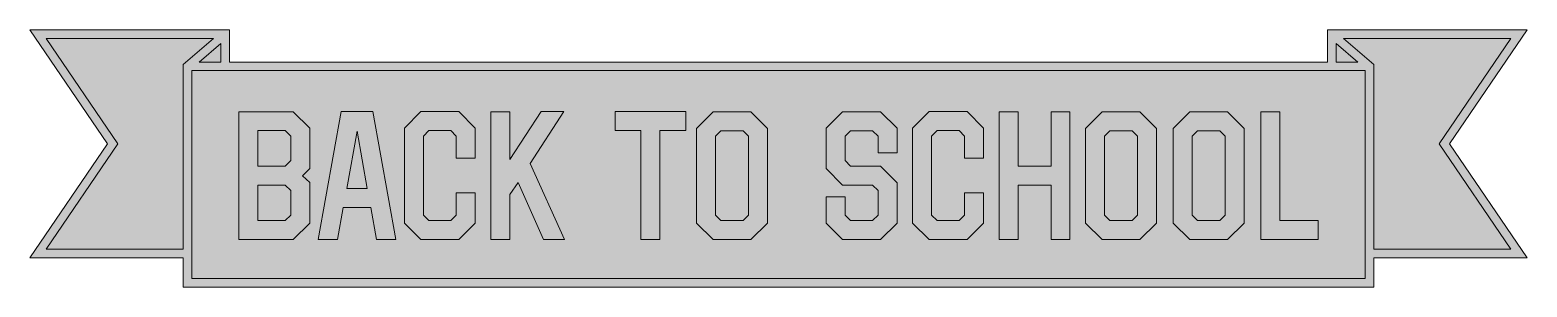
# Model space of a CAD drawing. Header units: inches. Extents: x -0.19 to 4.19, y -2.32 to -1.58.
import ezdxf

# ---------------------------------------------------------------- set-up
doc = ezdxf.new("R2010")
doc.units = ezdxf.units.IN
doc.header["$MEASUREMENT"] = 0
doc.layers.add('Back to school', color=7, linetype='Continuous', lineweight=0)

msp = doc.modelspace()

# ---------------------------------------------------------------- hatches: boundary and pattern name
at = {"layer": 'Back to school', "true_color": 0xf8e0c5, "transparency": 33554687}
h = msp.add_hatch(color=254, dxfattribs=at)
h.dxf.hatch_style = 2
h.paths.add_polyline_path([(4.1857, -1.5755), (3.6034, -1.5755), (3.6034, -1.669), (0.3966, -1.669), (0.3966, -1.5755), (-0.1856, -1.5755), (0.0411, -1.9075), (-0.1856, -2.2394), (0.262, -2.2394), (0.262, -2.3247), (3.738, -2.3247), (3.738, -2.2394), (4.1857, -2.2394), (3.9589, -1.9075)])
at = {"layer": 'Back to school', "true_color": 0x333333, "transparency": 33554687}
h = msp.add_hatch(color=250, dxfattribs=at)
h.dxf.hatch_style = 2
edge = h.paths.add_edge_path()
edge.add_spline(control_points=[(3.5759, -2.1867), (3.5759, -2.1867), (3.4082, -2.1867), (3.4082, -2.1867), (3.4082, -2.1867), (3.4082, -1.8138), (3.4082, -1.8138), (3.4082, -1.8138), (3.4636, -1.8138), (3.4636, -1.8138), (3.4636, -1.8138), (3.4636, -2.1313), (3.4636, -2.1313), (3.4636, -2.1313), (3.5759, -2.1313), (3.5759, -2.1313), (3.5759, -2.1313), (3.5759, -2.1867), (3.5759, -2.1867)], knot_values=[0, 0, 0, 0, 1, 1, 1, 2, 2, 2, 3, 3, 3, 4, 4, 4, 5, 5, 5, 6, 6, 6, 6], degree=3, periodic=0)
edge = h.paths.add_edge_path()
edge.add_spline(control_points=[(3.2077, -1.8849), (3.2077, -1.8849), (3.2233, -1.8692), (3.2233, -1.8692), (3.2233, -1.8692), (3.2883, -1.8692), (3.2883, -1.8692), (3.2883, -1.8692), (3.3039, -1.8849), (3.3039, -1.8849), (3.3039, -1.8849), (3.3039, -2.1156), (3.3039, -2.1156), (3.3039, -2.1156), (3.2883, -2.1313), (3.2883, -2.1313), (3.2883, -2.1313), (3.2233, -2.1313), (3.2233, -2.1313), (3.2233, -2.1313), (3.2077, -2.1156), (3.2077, -2.1156), (3.2077, -2.1156), (3.2077, -1.8849), (3.2077, -1.8849)], knot_values=[0, 0, 0, 0, 1, 1, 1, 2, 2, 2, 3, 3, 3, 4, 4, 4, 5, 5, 5, 6, 6, 6, 7, 7, 7, 8, 8, 8, 8], degree=3, periodic=0)
edge = h.paths.add_edge_path()
edge.add_spline(control_points=[(3.311, -2.1867), (3.311, -2.1867), (3.3593, -2.1383), (3.3593, -2.1383), (3.3593, -2.1383), (3.3593, -1.8622), (3.3593, -1.8622), (3.3593, -1.8622), (3.311, -1.8138), (3.311, -1.8138), (3.311, -1.8138), (3.2006, -1.8138), (3.2006, -1.8138), (3.2006, -1.8138), (3.1523, -1.8622), (3.1523, -1.8622), (3.1523, -1.8622), (3.1523, -2.1383), (3.1523, -2.1383), (3.1523, -2.1383), (3.2006, -2.1867), (3.2006, -2.1867), (3.2006, -2.1867), (3.311, -2.1867), (3.311, -2.1867)], knot_values=[0, 0, 0, 0, 1, 1, 1, 2, 2, 2, 3, 3, 3, 4, 4, 4, 5, 5, 5, 6, 6, 6, 7, 7, 7, 8, 8, 8, 8], degree=3, periodic=0)
edge = h.paths.add_edge_path()
edge.add_spline(control_points=[(2.9518, -1.8849), (2.9518, -1.8849), (2.9674, -1.8692), (2.9674, -1.8692), (2.9674, -1.8692), (3.0324, -1.8692), (3.0324, -1.8692), (3.0324, -1.8692), (3.048, -1.8849), (3.048, -1.8849), (3.048, -1.8849), (3.048, -2.1156), (3.048, -2.1156), (3.048, -2.1156), (3.0324, -2.1313), (3.0324, -2.1313), (3.0324, -2.1313), (2.9674, -2.1313), (2.9674, -2.1313), (2.9674, -2.1313), (2.9518, -2.1156), (2.9518, -2.1156), (2.9518, -2.1156), (2.9518, -1.8849), (2.9518, -1.8849)], knot_values=[0, 0, 0, 0, 1, 1, 1, 2, 2, 2, 3, 3, 3, 4, 4, 4, 5, 5, 5, 6, 6, 6, 7, 7, 7, 8, 8, 8, 8], degree=3, periodic=0)
edge = h.paths.add_edge_path()
edge.add_spline(control_points=[(3.0551, -2.1867), (3.0551, -2.1867), (3.1034, -2.1383), (3.1034, -2.1383), (3.1034, -2.1383), (3.1034, -1.8622), (3.1034, -1.8622), (3.1034, -1.8622), (3.0551, -1.8138), (3.0551, -1.8138), (3.0551, -1.8138), (2.9447, -1.8138), (2.9447, -1.8138), (2.9447, -1.8138), (2.8964, -1.8622), (2.8964, -1.8622), (2.8964, -1.8622), (2.8964, -2.1383), (2.8964, -2.1383), (2.8964, -2.1383), (2.9447, -2.1867), (2.9447, -2.1867), (2.9447, -2.1867), (3.0551, -2.1867), (3.0551, -2.1867)], knot_values=[0, 0, 0, 0, 1, 1, 1, 2, 2, 2, 3, 3, 3, 4, 4, 4, 5, 5, 5, 6, 6, 6, 7, 7, 7, 8, 8, 8, 8], degree=3, periodic=0)
edge = h.paths.add_edge_path()
edge.add_spline(control_points=[(2.6994, -2.1867), (2.6994, -2.1867), (2.644, -2.1867), (2.644, -2.1867), (2.644, -2.1867), (2.644, -1.8138), (2.644, -1.8138), (2.644, -1.8138), (2.6994, -1.8138), (2.6994, -1.8138), (2.6994, -1.8138), (2.6994, -1.9725), (2.6994, -1.9725), (2.6994, -1.9725), (2.7957, -1.9725), (2.7957, -1.9725), (2.7957, -1.9725), (2.7957, -1.8138), (2.7957, -1.8138), (2.7957, -1.8138), (2.8511, -1.8138), (2.8511, -1.8138), (2.8511, -1.8138), (2.8511, -2.1867), (2.8511, -2.1867), (2.8511, -2.1867), (2.7957, -2.1867), (2.7957, -2.1867), (2.7957, -2.1867), (2.7957, -2.028), (2.7957, -2.028), (2.7957, -2.028), (2.6994, -2.028), (2.6994, -2.028), (2.6994, -2.028), (2.6994, -2.1867), (2.6994, -2.1867)], knot_values=[0, 0, 0, 0, 1, 1, 1, 2, 2, 2, 3, 3, 3, 4, 4, 4, 5, 5, 5, 6, 6, 6, 7, 7, 7, 8, 8, 8, 9, 9, 9, 10, 10, 10, 11, 11, 11, 12, 12, 12, 12], degree=3, periodic=0)
edge = h.paths.add_edge_path()
edge.add_spline(control_points=[(2.44, -2.1867), (2.44, -2.1867), (2.3916, -2.1383), (2.3916, -2.1383), (2.3916, -2.1383), (2.3916, -1.8617), (2.3916, -1.8617), (2.3916, -1.8617), (2.44, -1.8133), (2.44, -1.8133), (2.44, -1.8133), (2.5509, -1.8133), (2.5509, -1.8133), (2.5509, -1.8133), (2.5987, -1.8617), (2.5987, -1.8617), (2.5987, -1.8617), (2.5987, -1.9494), (2.5987, -1.9494), (2.5987, -1.9494), (2.5433, -1.9494), (2.5433, -1.9494), (2.5433, -1.9494), (2.5433, -1.8849), (2.5433, -1.8849), (2.5433, -1.8849), (2.5277, -1.8687), (2.5277, -1.8687), (2.5277, -1.8687), (2.4632, -1.8687), (2.4632, -1.8687), (2.4632, -1.8687), (2.4471, -1.8849), (2.4471, -1.8849), (2.4471, -1.8849), (2.4471, -2.1151), (2.4471, -2.1151), (2.4471, -2.1151), (2.4632, -2.1313), (2.4632, -2.1313), (2.4632, -2.1313), (2.5277, -2.1313), (2.5277, -2.1313), (2.5277, -2.1313), (2.5433, -2.1151), (2.5433, -2.1151), (2.5433, -2.1151), (2.5433, -2.0506), (2.5433, -2.0506), (2.5433, -2.0506), (2.5987, -2.0506), (2.5987, -2.0506), (2.5987, -2.0506), (2.5987, -2.1383), (2.5987, -2.1383), (2.5987, -2.1383), (2.5509, -2.1867), (2.5509, -2.1867), (2.5509, -2.1867), (2.44, -2.1867), (2.44, -2.1867)], knot_values=[0, 0, 0, 0, 1, 1, 1, 2, 2, 2, 3, 3, 3, 4, 4, 4, 5, 5, 5, 6, 6, 6, 7, 7, 7, 8, 8, 8, 9, 9, 9, 10, 10, 10, 11, 11, 11, 12, 12, 12, 13, 13, 13, 14, 14, 14, 15, 15, 15, 16, 16, 16, 17, 17, 17, 18, 18, 18, 19, 19, 19, 20, 20, 20, 20], degree=3, periodic=0)
edge = h.paths.add_edge_path()
edge.add_spline(control_points=[(2.1871, -2.1867), (2.1871, -2.1867), (2.1388, -2.1383), (2.1388, -2.1383), (2.1388, -2.1383), (2.1388, -2.0617), (2.1388, -2.0617), (2.1388, -2.0617), (2.1942, -2.0617), (2.1942, -2.0617), (2.1942, -2.0617), (2.1942, -2.1156), (2.1942, -2.1156), (2.1942, -2.1156), (2.2103, -2.1313), (2.2103, -2.1313), (2.2103, -2.1313), (2.2748, -2.1313), (2.2748, -2.1313), (2.2748, -2.1313), (2.2909, -2.1156), (2.2909, -2.1156), (2.2909, -2.1156), (2.2909, -2.0436), (2.2909, -2.0436), (2.2909, -2.0436), (2.2748, -2.028), (2.2748, -2.028), (2.2748, -2.028), (2.1871, -2.028), (2.1871, -2.028), (2.1871, -2.028), (2.1388, -1.9796), (2.1388, -1.9796), (2.1388, -1.9796), (2.1388, -1.8617), (2.1388, -1.8617), (2.1388, -1.8617), (2.1871, -1.8138), (2.1871, -1.8138), (2.1871, -1.8138), (2.298, -1.8138), (2.298, -1.8138), (2.298, -1.8138), (2.3463, -1.8617), (2.3463, -1.8617), (2.3463, -1.8617), (2.3463, -1.9337), (2.3463, -1.9337), (2.3463, -1.9337), (2.2909, -1.9337), (2.2909, -1.9337), (2.2909, -1.9337), (2.2909, -1.8849), (2.2909, -1.8849), (2.2909, -1.8849), (2.2748, -1.8692), (2.2748, -1.8692), (2.2748, -1.8692), (2.2103, -1.8692), (2.2103, -1.8692), (2.2103, -1.8692), (2.1942, -1.8849), (2.1942, -1.8849), (2.1942, -1.8849), (2.1942, -1.9564), (2.1942, -1.9564), (2.1942, -1.9564), (2.2103, -1.9725), (2.2103, -1.9725), (2.2103, -1.9725), (2.298, -1.9725), (2.298, -1.9725), (2.298, -1.9725), (2.3463, -2.0209), (2.3463, -2.0209), (2.3463, -2.0209), (2.3463, -2.1383), (2.3463, -2.1383), (2.3463, -2.1383), (2.298, -2.1867), (2.298, -2.1867), (2.298, -2.1867), (2.1871, -2.1867), (2.1871, -2.1867)], knot_values=[0, 0, 0, 0, 1, 1, 1, 2, 2, 2, 3, 3, 3, 4, 4, 4, 5, 5, 5, 6, 6, 6, 7, 7, 7, 8, 8, 8, 9, 9, 9, 10, 10, 10, 11, 11, 11, 12, 12, 12, 13, 13, 13, 14, 14, 14, 15, 15, 15, 16, 16, 16, 17, 17, 17, 18, 18, 18, 19, 19, 19, 20, 20, 20, 21, 21, 21, 22, 22, 22, 23, 23, 23, 24, 24, 24, 25, 25, 25, 26, 26, 26, 27, 27, 27, 28, 28, 28, 28], degree=3, periodic=0)
edge = h.paths.add_edge_path()
edge.add_spline(control_points=[(1.8164, -1.8849), (1.8164, -1.8849), (1.832, -1.8692), (1.832, -1.8692), (1.832, -1.8692), (1.897, -1.8692), (1.897, -1.8692), (1.897, -1.8692), (1.9126, -1.8849), (1.9126, -1.8849), (1.9126, -1.8849), (1.9126, -2.1156), (1.9126, -2.1156), (1.9126, -2.1156), (1.897, -2.1313), (1.897, -2.1313), (1.897, -2.1313), (1.832, -2.1313), (1.832, -2.1313), (1.832, -2.1313), (1.8164, -2.1156), (1.8164, -2.1156), (1.8164, -2.1156), (1.8164, -1.8849), (1.8164, -1.8849)], knot_values=[0, 0, 0, 0, 1, 1, 1, 2, 2, 2, 3, 3, 3, 4, 4, 4, 5, 5, 5, 6, 6, 6, 7, 7, 7, 8, 8, 8, 8], degree=3, periodic=0)
edge = h.paths.add_edge_path()
edge.add_spline(control_points=[(1.9197, -2.1867), (1.9197, -2.1867), (1.9681, -2.1383), (1.9681, -2.1383), (1.9681, -2.1383), (1.9681, -1.8622), (1.9681, -1.8622), (1.9681, -1.8622), (1.9197, -1.8138), (1.9197, -1.8138), (1.9197, -1.8138), (1.8094, -1.8138), (1.8094, -1.8138), (1.8094, -1.8138), (1.761, -1.8622), (1.761, -1.8622), (1.761, -1.8622), (1.761, -2.1383), (1.761, -2.1383), (1.761, -2.1383), (1.8094, -2.1867), (1.8094, -2.1867), (1.8094, -2.1867), (1.9197, -2.1867), (1.9197, -2.1867)], knot_values=[0, 0, 0, 0, 1, 1, 1, 2, 2, 2, 3, 3, 3, 4, 4, 4, 5, 5, 5, 6, 6, 6, 7, 7, 7, 8, 8, 8, 8], degree=3, periodic=0)
edge = h.paths.add_edge_path()
edge.add_spline(control_points=[(1.5983, -1.8687), (1.5983, -1.8687), (1.5227, -1.8687), (1.5227, -1.8687), (1.5227, -1.8687), (1.5227, -1.8133), (1.5227, -1.8133), (1.5227, -1.8133), (1.7298, -1.8133), (1.7298, -1.8133), (1.7298, -1.8133), (1.7298, -1.8687), (1.7298, -1.8687), (1.7298, -1.8687), (1.6537, -1.8687), (1.6537, -1.8687), (1.6537, -1.8687), (1.6537, -2.1867), (1.6537, -2.1867), (1.6537, -2.1867), (1.5983, -2.1867), (1.5983, -2.1867), (1.5983, -2.1867), (1.5983, -1.8687), (1.5983, -1.8687)], knot_values=[0, 0, 0, 0, 1, 1, 1, 2, 2, 2, 3, 3, 3, 4, 4, 4, 5, 5, 5, 6, 6, 6, 7, 7, 7, 8, 8, 8, 8], degree=3, periodic=0)
edge = h.paths.add_edge_path()
edge.add_spline(control_points=[(1.216, -2.1867), (1.216, -2.1867), (1.1605, -2.1867), (1.1605, -2.1867), (1.1605, -2.1867), (1.1605, -1.8138), (1.1605, -1.8138), (1.1605, -1.8138), (1.216, -1.8138), (1.216, -1.8138), (1.216, -1.8138), (1.216, -1.9529), (1.216, -1.9529), (1.216, -1.9529), (1.3071, -1.8133), (1.3071, -1.8133), (1.3071, -1.8133), (1.3731, -1.8133), (1.3731, -1.8133), (1.3731, -1.8133), (1.2749, -1.9645), (1.2749, -1.9645), (1.2749, -1.9645), (1.3747, -2.1867), (1.3747, -2.1867), (1.3747, -2.1867), (1.3142, -2.1867), (1.3142, -2.1867), (1.3142, -2.1867), (1.2396, -2.0199), (1.2396, -2.0199), (1.2396, -2.0199), (1.216, -2.0552), (1.216, -2.0552), (1.216, -2.0552), (1.216, -2.1867), (1.216, -2.1867)], knot_values=[0, 0, 0, 0, 1, 1, 1, 2, 2, 2, 3, 3, 3, 4, 4, 4, 5, 5, 5, 6, 6, 6, 7, 7, 7, 8, 8, 8, 9, 9, 9, 10, 10, 10, 11, 11, 11, 12, 12, 12, 12], degree=3, periodic=0)
edge = h.paths.add_edge_path()
edge.add_spline(control_points=[(0.956, -2.1867), (0.956, -2.1867), (0.9077, -2.1383), (0.9077, -2.1383), (0.9077, -2.1383), (0.9077, -1.8617), (0.9077, -1.8617), (0.9077, -1.8617), (0.956, -1.8133), (0.956, -1.8133), (0.956, -1.8133), (1.0669, -1.8133), (1.0669, -1.8133), (1.0669, -1.8133), (1.1147, -1.8617), (1.1147, -1.8617), (1.1147, -1.8617), (1.1147, -1.9494), (1.1147, -1.9494), (1.1147, -1.9494), (1.0593, -1.9494), (1.0593, -1.9494), (1.0593, -1.9494), (1.0593, -1.8849), (1.0593, -1.8849), (1.0593, -1.8849), (1.0437, -1.8687), (1.0437, -1.8687), (1.0437, -1.8687), (0.9792, -1.8687), (0.9792, -1.8687), (0.9792, -1.8687), (0.9631, -1.8849), (0.9631, -1.8849), (0.9631, -1.8849), (0.9631, -2.1151), (0.9631, -2.1151), (0.9631, -2.1151), (0.9792, -2.1313), (0.9792, -2.1313), (0.9792, -2.1313), (1.0437, -2.1313), (1.0437, -2.1313), (1.0437, -2.1313), (1.0593, -2.1151), (1.0593, -2.1151), (1.0593, -2.1151), (1.0593, -2.0506), (1.0593, -2.0506), (1.0593, -2.0506), (1.1147, -2.0506), (1.1147, -2.0506), (1.1147, -2.0506), (1.1147, -2.1383), (1.1147, -2.1383), (1.1147, -2.1383), (1.0669, -2.1867), (1.0669, -2.1867), (1.0669, -2.1867), (0.956, -2.1867), (0.956, -2.1867)], knot_values=[0, 0, 0, 0, 1, 1, 1, 2, 2, 2, 3, 3, 3, 4, 4, 4, 5, 5, 5, 6, 6, 6, 7, 7, 7, 8, 8, 8, 9, 9, 9, 10, 10, 10, 11, 11, 11, 12, 12, 12, 13, 13, 13, 14, 14, 14, 15, 15, 15, 16, 16, 16, 17, 17, 17, 18, 18, 18, 19, 19, 19, 20, 20, 20, 20], degree=3, periodic=0)
edge = h.paths.add_edge_path()
edge.add_spline(control_points=[(0.7697, -1.8708), (0.7697, -1.8708), (0.7994, -2.0375), (0.7994, -2.0375), (0.7994, -2.0375), (0.7394, -2.0375), (0.7394, -2.0375), (0.7394, -2.0375), (0.7697, -1.8708), (0.7697, -1.8708)], knot_values=[0, 0, 0, 0, 1, 1, 1, 2, 2, 2, 3, 3, 3, 3], degree=3, periodic=0)
edge = h.paths.add_edge_path()
edge.add_spline(control_points=[(0.7293, -2.0929), (0.7293, -2.0929), (0.8095, -2.0929), (0.8095, -2.0929), (0.8095, -2.0929), (0.8261, -2.1867), (0.8261, -2.1867), (0.8261, -2.1867), (0.8825, -2.1867), (0.8825, -2.1867), (0.8825, -2.1867), (0.816, -1.8133), (0.816, -1.8133), (0.816, -1.8133), (0.7233, -1.8133), (0.7233, -1.8133), (0.7233, -1.8133), (0.6563, -2.1867), (0.6563, -2.1867), (0.6563, -2.1867), (0.7127, -2.1867), (0.7127, -2.1867), (0.7127, -2.1867), (0.7293, -2.0929), (0.7293, -2.0929)], knot_values=[0, 0, 0, 0, 1, 1, 1, 2, 2, 2, 3, 3, 3, 4, 4, 4, 5, 5, 5, 6, 6, 6, 7, 7, 7, 8, 8, 8, 8], degree=3, periodic=0)
edge = h.paths.add_edge_path()
edge.add_spline(control_points=[(0.5757, -1.9564), (0.5757, -1.9564), (0.5596, -1.9725), (0.5596, -1.9725), (0.5596, -1.9725), (0.4795, -1.9725), (0.4795, -1.9725), (0.4795, -1.9725), (0.4795, -1.8687), (0.4795, -1.8687), (0.4795, -1.8687), (0.5596, -1.8687), (0.5596, -1.8687), (0.5596, -1.8687), (0.5757, -1.8849), (0.5757, -1.8849), (0.5757, -1.8849), (0.5757, -1.9564), (0.5757, -1.9564)], knot_values=[0, 0, 0, 0, 1, 1, 1, 2, 2, 2, 3, 3, 3, 4, 4, 4, 5, 5, 5, 6, 6, 6, 6], degree=3, periodic=0)
edge = h.paths.add_edge_path()
edge.add_spline(control_points=[(0.5757, -2.1151), (0.5757, -2.1151), (0.5596, -2.1313), (0.5596, -2.1313), (0.5596, -2.1313), (0.4795, -2.1313), (0.4795, -2.1313), (0.4795, -2.1313), (0.4795, -2.028), (0.4795, -2.028), (0.4795, -2.028), (0.5596, -2.028), (0.5596, -2.028), (0.5596, -2.028), (0.5757, -2.0436), (0.5757, -2.0436), (0.5757, -2.0436), (0.5757, -2.1151), (0.5757, -2.1151)], knot_values=[0, 0, 0, 0, 1, 1, 1, 2, 2, 2, 3, 3, 3, 4, 4, 4, 5, 5, 5, 6, 6, 6, 6], degree=3, periodic=0)
edge = h.paths.add_edge_path()
edge.add_spline(control_points=[(0.6311, -2.1383), (0.6311, -2.1383), (0.6311, -2.0204), (0.6311, -2.0204), (0.6311, -2.0204), (0.6105, -2.0003), (0.6105, -2.0003), (0.6105, -2.0003), (0.6311, -1.9796), (0.6311, -1.9796), (0.6311, -1.9796), (0.6311, -1.8617), (0.6311, -1.8617), (0.6311, -1.8617), (0.5828, -1.8136), (0.5828, -1.8136), (0.5828, -1.8136), (0.4241, -1.8136), (0.4241, -1.8136), (0.4241, -1.8136), (0.4241, -2.1867), (0.4241, -2.1867), (0.4241, -2.1867), (0.5828, -2.1867), (0.5828, -2.1867), (0.5828, -2.1867), (0.6311, -2.1383), (0.6311, -2.1383)], knot_values=[0, 0, 0, 0, 1, 1, 1, 2, 2, 2, 3, 3, 3, 4, 4, 4, 5, 5, 5, 6, 6, 6, 7, 7, 7, 8, 8, 8, 9, 9, 9, 9], degree=3, periodic=0)
edge = h.paths.add_edge_path()
edge.add_spline(control_points=[(4.1383, -2.2144), (4.1383, -2.2144), (3.738, -2.2144), (3.738, -2.2144), (3.738, -2.2144), (3.738, -1.6757), (3.738, -1.6757), (3.738, -1.6757), (3.6498, -1.6005), (3.6498, -1.6005), (3.6498, -1.6005), (4.1383, -1.6005), (4.1383, -1.6005), (4.1383, -1.6005), (3.9286, -1.9075), (3.9286, -1.9075), (3.9286, -1.9075), (4.1383, -2.2144), (4.1383, -2.2144)], knot_values=[0, 0, 0, 0, 1, 1, 1, 2, 2, 2, 3, 3, 3, 4, 4, 4, 5, 5, 5, 6, 6, 6, 6], degree=3, periodic=0)
edge = h.paths.add_edge_path()
edge.add_spline(control_points=[(3.713, -2.2997), (3.713, -2.2997), (0.287, -2.2997), (0.287, -2.2997), (0.287, -2.2997), (0.287, -1.694), (0.287, -1.694), (0.287, -1.694), (3.713, -1.694), (3.713, -1.694), (3.713, -1.694), (3.713, -2.2997), (3.713, -2.2997)], knot_values=[0, 0, 0, 0, 1, 1, 1, 2, 2, 2, 3, 3, 3, 4, 4, 4, 4], degree=3, periodic=0)
edge = h.paths.add_edge_path()
edge.add_spline(control_points=[(0.3716, -1.6151), (0.3716, -1.6151), (0.3716, -1.669), (0.3716, -1.669), (0.3716, -1.669), (0.3084, -1.669), (0.3084, -1.669), (0.3084, -1.669), (0.3716, -1.6151), (0.3716, -1.6151)], knot_values=[0, 0, 0, 0, 1, 1, 1, 2, 2, 2, 3, 3, 3, 3], degree=3, periodic=0)
edge = h.paths.add_edge_path()
edge.add_spline(control_points=[(0.262, -2.2144), (0.262, -2.2144), (-0.1383, -2.2144), (-0.1383, -2.2144), (-0.1383, -2.2144), (0.0714, -1.9075), (0.0714, -1.9075), (0.0714, -1.9075), (-0.1383, -1.6005), (-0.1383, -1.6005), (-0.1383, -1.6005), (0.3502, -1.6005), (0.3502, -1.6005), (0.3502, -1.6005), (0.262, -1.6757), (0.262, -1.6757), (0.262, -1.6757), (0.262, -2.2144), (0.262, -2.2144)], knot_values=[0, 0, 0, 0, 1, 1, 1, 2, 2, 2, 3, 3, 3, 4, 4, 4, 5, 5, 5, 6, 6, 6, 6], degree=3, periodic=0)
edge = h.paths.add_edge_path()
edge.add_spline(control_points=[(3.6284, -1.6151), (3.6284, -1.6151), (3.6916, -1.669), (3.6916, -1.669), (3.6916, -1.669), (3.6284, -1.669), (3.6284, -1.669), (3.6284, -1.669), (3.6284, -1.6151), (3.6284, -1.6151)], knot_values=[0, 0, 0, 0, 1, 1, 1, 2, 2, 2, 3, 3, 3, 3], degree=3, periodic=0)
edge = h.paths.add_edge_path()
edge.add_spline(control_points=[(4.1857, -1.5755), (4.1857, -1.5755), (3.6034, -1.5755), (3.6034, -1.5755), (3.6034, -1.5755), (3.6034, -1.669), (3.6034, -1.669), (3.6034, -1.669), (0.3966, -1.669), (0.3966, -1.669), (0.3966, -1.669), (0.3966, -1.5755), (0.3966, -1.5755), (0.3966, -1.5755), (-0.1856, -1.5755), (-0.1856, -1.5755), (-0.1856, -1.5755), (0.0411, -1.9075), (0.0411, -1.9075), (0.0411, -1.9075), (-0.1856, -2.2394), (-0.1856, -2.2394), (-0.1856, -2.2394), (0.262, -2.2394), (0.262, -2.2394), (0.262, -2.2394), (0.262, -2.3247), (0.262, -2.3247), (0.262, -2.3247), (3.738, -2.3247), (3.738, -2.3247), (3.738, -2.3247), (3.738, -2.2394), (3.738, -2.2394), (3.738, -2.2394), (4.1857, -2.2394), (4.1857, -2.2394), (4.1857, -2.2394), (3.9589, -1.9075), (3.9589, -1.9075), (3.9589, -1.9075), (4.1857, -1.5755), (4.1857, -1.5755)], knot_values=[0, 0, 0, 0, 1, 1, 1, 2, 2, 2, 3, 3, 3, 4, 4, 4, 5, 5, 5, 6, 6, 6, 7, 7, 7, 8, 8, 8, 9, 9, 9, 10, 10, 10, 11, 11, 11, 12, 12, 12, 13, 13, 13, 14, 14, 14, 14], degree=3, periodic=0)

# ---------------------------------------------------------------- linework, layer by layer
at = {"layer": 'Back to school'}
msp.add_lwpolyline([(4.1857, -1.5755), (3.6034, -1.5755), (3.6034, -1.669), (0.3966, -1.669), (0.3966, -1.5755), (-0.1856, -1.5755), (0.0411, -1.9075), (-0.1856, -2.2394), (0.262, -2.2394), (0.262, -2.3247), (3.738, -2.3247), (3.738, -2.2394), (4.1857, -2.2394), (3.9589, -1.9075)], close=True, dxfattribs=at)
for points, knots in [([(4.1857, -1.5755), (4.1857, -1.5755), (3.6034, -1.5755), (3.6034, -1.5755), (3.6034, -1.5755), (3.6034, -1.669), (3.6034, -1.669), (3.6034, -1.669), (0.3966, -1.669), (0.3966, -1.669), (0.3966, -1.669), (0.3966, -1.5755), (0.3966, -1.5755), (0.3966, -1.5755), (-0.1856, -1.5755), (-0.1856, -1.5755), (-0.1856, -1.5755), (0.0411, -1.9075), (0.0411, -1.9075), (0.0411, -1.9075), (-0.1856, -2.2394), (-0.1856, -2.2394), (-0.1856, -2.2394), (0.262, -2.2394), (0.262, -2.2394), (0.262, -2.2394), (0.262, -2.3247), (0.262, -2.3247), (0.262, -2.3247), (3.738, -2.3247), (3.738, -2.3247), (3.738, -2.3247), (3.738, -2.2394), (3.738, -2.2394), (3.738, -2.2394), (4.1857, -2.2394), (4.1857, -2.2394), (4.1857, -2.2394), (3.9589, -1.9075), (3.9589, -1.9075), (3.9589, -1.9075), (4.1857, -1.5755), (4.1857, -1.5755)], [0, 0, 0, 0, 1, 1, 1, 2, 2, 2, 3, 3, 3, 4, 4, 4, 5, 5, 5, 6, 6, 6, 7, 7, 7, 8, 8, 8, 9, 9, 9, 10, 10, 10, 11, 11, 11, 12, 12, 12, 13, 13, 13, 14, 14, 14, 14]), ([(0.262, -2.2144), (0.262, -2.2144), (-0.1383, -2.2144), (-0.1383, -2.2144), (-0.1383, -2.2144), (0.0714, -1.9075), (0.0714, -1.9075), (0.0714, -1.9075), (-0.1383, -1.6005), (-0.1383, -1.6005), (-0.1383, -1.6005), (0.3502, -1.6005), (0.3502, -1.6005), (0.3502, -1.6005), (0.262, -1.6757), (0.262, -1.6757), (0.262, -1.6757), (0.262, -2.2144), (0.262, -2.2144)], [0, 0, 0, 0, 1, 1, 1, 2, 2, 2, 3, 3, 3, 4, 4, 4, 5, 5, 5, 6, 6, 6, 6]), ([(0.3716, -1.6151), (0.3716, -1.6151), (0.3716, -1.669), (0.3716, -1.669), (0.3716, -1.669), (0.3084, -1.669), (0.3084, -1.669), (0.3084, -1.669), (0.3716, -1.6151), (0.3716, -1.6151)], [0, 0, 0, 0, 1, 1, 1, 2, 2, 2, 3, 3, 3, 3]), ([(3.6284, -1.6151), (3.6284, -1.6151), (3.6916, -1.669), (3.6916, -1.669), (3.6916, -1.669), (3.6284, -1.669), (3.6284, -1.669), (3.6284, -1.669), (3.6284, -1.6151), (3.6284, -1.6151)], [0, 0, 0, 0, 1, 1, 1, 2, 2, 2, 3, 3, 3, 3]), ([(4.1383, -2.2144), (4.1383, -2.2144), (3.738, -2.2144), (3.738, -2.2144), (3.738, -2.2144), (3.738, -1.6757), (3.738, -1.6757), (3.738, -1.6757), (3.6498, -1.6005), (3.6498, -1.6005), (3.6498, -1.6005), (4.1383, -1.6005), (4.1383, -1.6005), (4.1383, -1.6005), (3.9286, -1.9075), (3.9286, -1.9075), (3.9286, -1.9075), (4.1383, -2.2144), (4.1383, -2.2144)], [0, 0, 0, 0, 1, 1, 1, 2, 2, 2, 3, 3, 3, 4, 4, 4, 5, 5, 5, 6, 6, 6, 6]), ([(3.713, -2.2997), (3.713, -2.2997), (0.287, -2.2997), (0.287, -2.2997), (0.287, -2.2997), (0.287, -1.694), (0.287, -1.694), (0.287, -1.694), (3.713, -1.694), (3.713, -1.694), (3.713, -1.694), (3.713, -2.2997), (3.713, -2.2997)], [0, 0, 0, 0, 1, 1, 1, 2, 2, 2, 3, 3, 3, 4, 4, 4, 4]), ([(0.6311, -2.1383), (0.6311, -2.1383), (0.6311, -2.0204), (0.6311, -2.0204), (0.6311, -2.0204), (0.6105, -2.0003), (0.6105, -2.0003), (0.6105, -2.0003), (0.6311, -1.9796), (0.6311, -1.9796), (0.6311, -1.9796), (0.6311, -1.8617), (0.6311, -1.8617), (0.6311, -1.8617), (0.5828, -1.8136), (0.5828, -1.8136), (0.5828, -1.8136), (0.4241, -1.8136), (0.4241, -1.8136), (0.4241, -1.8136), (0.4241, -2.1867), (0.4241, -2.1867), (0.4241, -2.1867), (0.5828, -2.1867), (0.5828, -2.1867), (0.5828, -2.1867), (0.6311, -2.1383), (0.6311, -2.1383)], [0, 0, 0, 0, 1, 1, 1, 2, 2, 2, 3, 3, 3, 4, 4, 4, 5, 5, 5, 6, 6, 6, 7, 7, 7, 8, 8, 8, 9, 9, 9, 9]), ([(0.7293, -2.0929), (0.7293, -2.0929), (0.8095, -2.0929), (0.8095, -2.0929), (0.8095, -2.0929), (0.8261, -2.1867), (0.8261, -2.1867), (0.8261, -2.1867), (0.8825, -2.1867), (0.8825, -2.1867), (0.8825, -2.1867), (0.816, -1.8133), (0.816, -1.8133), (0.816, -1.8133), (0.7233, -1.8133), (0.7233, -1.8133), (0.7233, -1.8133), (0.6563, -2.1867), (0.6563, -2.1867), (0.6563, -2.1867), (0.7127, -2.1867), (0.7127, -2.1867), (0.7127, -2.1867), (0.7293, -2.0929), (0.7293, -2.0929)], [0, 0, 0, 0, 1, 1, 1, 2, 2, 2, 3, 3, 3, 4, 4, 4, 5, 5, 5, 6, 6, 6, 7, 7, 7, 8, 8, 8, 8]), ([(0.956, -2.1867), (0.956, -2.1867), (0.9077, -2.1383), (0.9077, -2.1383), (0.9077, -2.1383), (0.9077, -1.8617), (0.9077, -1.8617), (0.9077, -1.8617), (0.956, -1.8133), (0.956, -1.8133), (0.956, -1.8133), (1.0669, -1.8133), (1.0669, -1.8133), (1.0669, -1.8133), (1.1147, -1.8617), (1.1147, -1.8617), (1.1147, -1.8617), (1.1147, -1.9494), (1.1147, -1.9494), (1.1147, -1.9494), (1.0593, -1.9494), (1.0593, -1.9494), (1.0593, -1.9494), (1.0593, -1.8849), (1.0593, -1.8849), (1.0593, -1.8849), (1.0437, -1.8687), (1.0437, -1.8687), (1.0437, -1.8687), (0.9792, -1.8687), (0.9792, -1.8687), (0.9792, -1.8687), (0.9631, -1.8849), (0.9631, -1.8849), (0.9631, -1.8849), (0.9631, -2.1151), (0.9631, -2.1151), (0.9631, -2.1151), (0.9792, -2.1313), (0.9792, -2.1313), (0.9792, -2.1313), (1.0437, -2.1313), (1.0437, -2.1313), (1.0437, -2.1313), (1.0593, -2.1151), (1.0593, -2.1151), (1.0593, -2.1151), (1.0593, -2.0506), (1.0593, -2.0506), (1.0593, -2.0506), (1.1147, -2.0506), (1.1147, -2.0506), (1.1147, -2.0506), (1.1147, -2.1383), (1.1147, -2.1383), (1.1147, -2.1383), (1.0669, -2.1867), (1.0669, -2.1867), (1.0669, -2.1867), (0.956, -2.1867), (0.956, -2.1867)], [0, 0, 0, 0, 1, 1, 1, 2, 2, 2, 3, 3, 3, 4, 4, 4, 5, 5, 5, 6, 6, 6, 7, 7, 7, 8, 8, 8, 9, 9, 9, 10, 10, 10, 11, 11, 11, 12, 12, 12, 13, 13, 13, 14, 14, 14, 15, 15, 15, 16, 16, 16, 17, 17, 17, 18, 18, 18, 19, 19, 19, 20, 20, 20, 20]), ([(1.216, -2.1867), (1.216, -2.1867), (1.1605, -2.1867), (1.1605, -2.1867), (1.1605, -2.1867), (1.1605, -1.8138), (1.1605, -1.8138), (1.1605, -1.8138), (1.216, -1.8138), (1.216, -1.8138), (1.216, -1.8138), (1.216, -1.9529), (1.216, -1.9529), (1.216, -1.9529), (1.3071, -1.8133), (1.3071, -1.8133), (1.3071, -1.8133), (1.3731, -1.8133), (1.3731, -1.8133), (1.3731, -1.8133), (1.2749, -1.9645), (1.2749, -1.9645), (1.2749, -1.9645), (1.3747, -2.1867), (1.3747, -2.1867), (1.3747, -2.1867), (1.3142, -2.1867), (1.3142, -2.1867), (1.3142, -2.1867), (1.2396, -2.0199), (1.2396, -2.0199), (1.2396, -2.0199), (1.216, -2.0552), (1.216, -2.0552), (1.216, -2.0552), (1.216, -2.1867), (1.216, -2.1867)], [0, 0, 0, 0, 1, 1, 1, 2, 2, 2, 3, 3, 3, 4, 4, 4, 5, 5, 5, 6, 6, 6, 7, 7, 7, 8, 8, 8, 9, 9, 9, 10, 10, 10, 11, 11, 11, 12, 12, 12, 12]), ([(1.5983, -1.8687), (1.5983, -1.8687), (1.5227, -1.8687), (1.5227, -1.8687), (1.5227, -1.8687), (1.5227, -1.8133), (1.5227, -1.8133), (1.5227, -1.8133), (1.7298, -1.8133), (1.7298, -1.8133), (1.7298, -1.8133), (1.7298, -1.8687), (1.7298, -1.8687), (1.7298, -1.8687), (1.6537, -1.8687), (1.6537, -1.8687), (1.6537, -1.8687), (1.6537, -2.1867), (1.6537, -2.1867), (1.6537, -2.1867), (1.5983, -2.1867), (1.5983, -2.1867), (1.5983, -2.1867), (1.5983, -1.8687), (1.5983, -1.8687)], [0, 0, 0, 0, 1, 1, 1, 2, 2, 2, 3, 3, 3, 4, 4, 4, 5, 5, 5, 6, 6, 6, 7, 7, 7, 8, 8, 8, 8]), ([(1.9197, -2.1867), (1.9197, -2.1867), (1.9681, -2.1383), (1.9681, -2.1383), (1.9681, -2.1383), (1.9681, -1.8622), (1.9681, -1.8622), (1.9681, -1.8622), (1.9197, -1.8138), (1.9197, -1.8138), (1.9197, -1.8138), (1.8094, -1.8138), (1.8094, -1.8138), (1.8094, -1.8138), (1.761, -1.8622), (1.761, -1.8622), (1.761, -1.8622), (1.761, -2.1383), (1.761, -2.1383), (1.761, -2.1383), (1.8094, -2.1867), (1.8094, -2.1867), (1.8094, -2.1867), (1.9197, -2.1867), (1.9197, -2.1867)], [0, 0, 0, 0, 1, 1, 1, 2, 2, 2, 3, 3, 3, 4, 4, 4, 5, 5, 5, 6, 6, 6, 7, 7, 7, 8, 8, 8, 8]), ([(2.1871, -2.1867), (2.1871, -2.1867), (2.1388, -2.1383), (2.1388, -2.1383), (2.1388, -2.1383), (2.1388, -2.0617), (2.1388, -2.0617), (2.1388, -2.0617), (2.1942, -2.0617), (2.1942, -2.0617), (2.1942, -2.0617), (2.1942, -2.1156), (2.1942, -2.1156), (2.1942, -2.1156), (2.2103, -2.1313), (2.2103, -2.1313), (2.2103, -2.1313), (2.2748, -2.1313), (2.2748, -2.1313), (2.2748, -2.1313), (2.2909, -2.1156), (2.2909, -2.1156), (2.2909, -2.1156), (2.2909, -2.0436), (2.2909, -2.0436), (2.2909, -2.0436), (2.2748, -2.028), (2.2748, -2.028), (2.2748, -2.028), (2.1871, -2.028), (2.1871, -2.028), (2.1871, -2.028), (2.1388, -1.9796), (2.1388, -1.9796), (2.1388, -1.9796), (2.1388, -1.8617), (2.1388, -1.8617), (2.1388, -1.8617), (2.1871, -1.8138), (2.1871, -1.8138), (2.1871, -1.8138), (2.298, -1.8138), (2.298, -1.8138), (2.298, -1.8138), (2.3463, -1.8617), (2.3463, -1.8617), (2.3463, -1.8617), (2.3463, -1.9337), (2.3463, -1.9337), (2.3463, -1.9337), (2.2909, -1.9337), (2.2909, -1.9337), (2.2909, -1.9337), (2.2909, -1.8849), (2.2909, -1.8849), (2.2909, -1.8849), (2.2748, -1.8692), (2.2748, -1.8692), (2.2748, -1.8692), (2.2103, -1.8692), (2.2103, -1.8692), (2.2103, -1.8692), (2.1942, -1.8849), (2.1942, -1.8849), (2.1942, -1.8849), (2.1942, -1.9564), (2.1942, -1.9564), (2.1942, -1.9564), (2.2103, -1.9725), (2.2103, -1.9725), (2.2103, -1.9725), (2.298, -1.9725), (2.298, -1.9725), (2.298, -1.9725), (2.3463, -2.0209), (2.3463, -2.0209), (2.3463, -2.0209), (2.3463, -2.1383), (2.3463, -2.1383), (2.3463, -2.1383), (2.298, -2.1867), (2.298, -2.1867), (2.298, -2.1867), (2.1871, -2.1867), (2.1871, -2.1867)], [0, 0, 0, 0, 1, 1, 1, 2, 2, 2, 3, 3, 3, 4, 4, 4, 5, 5, 5, 6, 6, 6, 7, 7, 7, 8, 8, 8, 9, 9, 9, 10, 10, 10, 11, 11, 11, 12, 12, 12, 13, 13, 13, 14, 14, 14, 15, 15, 15, 16, 16, 16, 17, 17, 17, 18, 18, 18, 19, 19, 19, 20, 20, 20, 21, 21, 21, 22, 22, 22, 23, 23, 23, 24, 24, 24, 25, 25, 25, 26, 26, 26, 27, 27, 27, 28, 28, 28, 28]), ([(2.44, -2.1867), (2.44, -2.1867), (2.3916, -2.1383), (2.3916, -2.1383), (2.3916, -2.1383), (2.3916, -1.8617), (2.3916, -1.8617), (2.3916, -1.8617), (2.44, -1.8133), (2.44, -1.8133), (2.44, -1.8133), (2.5509, -1.8133), (2.5509, -1.8133), (2.5509, -1.8133), (2.5987, -1.8617), (2.5987, -1.8617), (2.5987, -1.8617), (2.5987, -1.9494), (2.5987, -1.9494), (2.5987, -1.9494), (2.5433, -1.9494), (2.5433, -1.9494), (2.5433, -1.9494), (2.5433, -1.8849), (2.5433, -1.8849), (2.5433, -1.8849), (2.5277, -1.8687), (2.5277, -1.8687), (2.5277, -1.8687), (2.4632, -1.8687), (2.4632, -1.8687), (2.4632, -1.8687), (2.4471, -1.8849), (2.4471, -1.8849), (2.4471, -1.8849), (2.4471, -2.1151), (2.4471, -2.1151), (2.4471, -2.1151), (2.4632, -2.1313), (2.4632, -2.1313), (2.4632, -2.1313), (2.5277, -2.1313), (2.5277, -2.1313), (2.5277, -2.1313), (2.5433, -2.1151), (2.5433, -2.1151), (2.5433, -2.1151), (2.5433, -2.0506), (2.5433, -2.0506), (2.5433, -2.0506), (2.5987, -2.0506), (2.5987, -2.0506), (2.5987, -2.0506), (2.5987, -2.1383), (2.5987, -2.1383), (2.5987, -2.1383), (2.5509, -2.1867), (2.5509, -2.1867), (2.5509, -2.1867), (2.44, -2.1867), (2.44, -2.1867)], [0, 0, 0, 0, 1, 1, 1, 2, 2, 2, 3, 3, 3, 4, 4, 4, 5, 5, 5, 6, 6, 6, 7, 7, 7, 8, 8, 8, 9, 9, 9, 10, 10, 10, 11, 11, 11, 12, 12, 12, 13, 13, 13, 14, 14, 14, 15, 15, 15, 16, 16, 16, 17, 17, 17, 18, 18, 18, 19, 19, 19, 20, 20, 20, 20]), ([(2.6994, -2.1867), (2.6994, -2.1867), (2.644, -2.1867), (2.644, -2.1867), (2.644, -2.1867), (2.644, -1.8138), (2.644, -1.8138), (2.644, -1.8138), (2.6994, -1.8138), (2.6994, -1.8138), (2.6994, -1.8138), (2.6994, -1.9725), (2.6994, -1.9725), (2.6994, -1.9725), (2.7957, -1.9725), (2.7957, -1.9725), (2.7957, -1.9725), (2.7957, -1.8138), (2.7957, -1.8138), (2.7957, -1.8138), (2.8511, -1.8138), (2.8511, -1.8138), (2.8511, -1.8138), (2.8511, -2.1867), (2.8511, -2.1867), (2.8511, -2.1867), (2.7957, -2.1867), (2.7957, -2.1867), (2.7957, -2.1867), (2.7957, -2.028), (2.7957, -2.028), (2.7957, -2.028), (2.6994, -2.028), (2.6994, -2.028), (2.6994, -2.028), (2.6994, -2.1867), (2.6994, -2.1867)], [0, 0, 0, 0, 1, 1, 1, 2, 2, 2, 3, 3, 3, 4, 4, 4, 5, 5, 5, 6, 6, 6, 7, 7, 7, 8, 8, 8, 9, 9, 9, 10, 10, 10, 11, 11, 11, 12, 12, 12, 12]), ([(3.0551, -2.1867), (3.0551, -2.1867), (3.1034, -2.1383), (3.1034, -2.1383), (3.1034, -2.1383), (3.1034, -1.8622), (3.1034, -1.8622), (3.1034, -1.8622), (3.0551, -1.8138), (3.0551, -1.8138), (3.0551, -1.8138), (2.9447, -1.8138), (2.9447, -1.8138), (2.9447, -1.8138), (2.8964, -1.8622), (2.8964, -1.8622), (2.8964, -1.8622), (2.8964, -2.1383), (2.8964, -2.1383), (2.8964, -2.1383), (2.9447, -2.1867), (2.9447, -2.1867), (2.9447, -2.1867), (3.0551, -2.1867), (3.0551, -2.1867)], [0, 0, 0, 0, 1, 1, 1, 2, 2, 2, 3, 3, 3, 4, 4, 4, 5, 5, 5, 6, 6, 6, 7, 7, 7, 8, 8, 8, 8]), ([(3.311, -2.1867), (3.311, -2.1867), (3.3593, -2.1383), (3.3593, -2.1383), (3.3593, -2.1383), (3.3593, -1.8622), (3.3593, -1.8622), (3.3593, -1.8622), (3.311, -1.8138), (3.311, -1.8138), (3.311, -1.8138), (3.2006, -1.8138), (3.2006, -1.8138), (3.2006, -1.8138), (3.1523, -1.8622), (3.1523, -1.8622), (3.1523, -1.8622), (3.1523, -2.1383), (3.1523, -2.1383), (3.1523, -2.1383), (3.2006, -2.1867), (3.2006, -2.1867), (3.2006, -2.1867), (3.311, -2.1867), (3.311, -2.1867)], [0, 0, 0, 0, 1, 1, 1, 2, 2, 2, 3, 3, 3, 4, 4, 4, 5, 5, 5, 6, 6, 6, 7, 7, 7, 8, 8, 8, 8]), ([(3.5759, -2.1867), (3.5759, -2.1867), (3.4082, -2.1867), (3.4082, -2.1867), (3.4082, -2.1867), (3.4082, -1.8138), (3.4082, -1.8138), (3.4082, -1.8138), (3.4636, -1.8138), (3.4636, -1.8138), (3.4636, -1.8138), (3.4636, -2.1313), (3.4636, -2.1313), (3.4636, -2.1313), (3.5759, -2.1313), (3.5759, -2.1313), (3.5759, -2.1313), (3.5759, -2.1867), (3.5759, -2.1867)], [0, 0, 0, 0, 1, 1, 1, 2, 2, 2, 3, 3, 3, 4, 4, 4, 5, 5, 5, 6, 6, 6, 6]), ([(0.5757, -1.9564), (0.5757, -1.9564), (0.5596, -1.9725), (0.5596, -1.9725), (0.5596, -1.9725), (0.4795, -1.9725), (0.4795, -1.9725), (0.4795, -1.9725), (0.4795, -1.8687), (0.4795, -1.8687), (0.4795, -1.8687), (0.5596, -1.8687), (0.5596, -1.8687), (0.5596, -1.8687), (0.5757, -1.8849), (0.5757, -1.8849), (0.5757, -1.8849), (0.5757, -1.9564), (0.5757, -1.9564)], [0, 0, 0, 0, 1, 1, 1, 2, 2, 2, 3, 3, 3, 4, 4, 4, 5, 5, 5, 6, 6, 6, 6]), ([(0.7697, -1.8708), (0.7697, -1.8708), (0.7994, -2.0375), (0.7994, -2.0375), (0.7994, -2.0375), (0.7394, -2.0375), (0.7394, -2.0375), (0.7394, -2.0375), (0.7697, -1.8708), (0.7697, -1.8708)], [0, 0, 0, 0, 1, 1, 1, 2, 2, 2, 3, 3, 3, 3]), ([(1.8164, -1.8849), (1.8164, -1.8849), (1.832, -1.8692), (1.832, -1.8692), (1.832, -1.8692), (1.897, -1.8692), (1.897, -1.8692), (1.897, -1.8692), (1.9126, -1.8849), (1.9126, -1.8849), (1.9126, -1.8849), (1.9126, -2.1156), (1.9126, -2.1156), (1.9126, -2.1156), (1.897, -2.1313), (1.897, -2.1313), (1.897, -2.1313), (1.832, -2.1313), (1.832, -2.1313), (1.832, -2.1313), (1.8164, -2.1156), (1.8164, -2.1156), (1.8164, -2.1156), (1.8164, -1.8849), (1.8164, -1.8849)], [0, 0, 0, 0, 1, 1, 1, 2, 2, 2, 3, 3, 3, 4, 4, 4, 5, 5, 5, 6, 6, 6, 7, 7, 7, 8, 8, 8, 8]), ([(2.9518, -1.8849), (2.9518, -1.8849), (2.9674, -1.8692), (2.9674, -1.8692), (2.9674, -1.8692), (3.0324, -1.8692), (3.0324, -1.8692), (3.0324, -1.8692), (3.048, -1.8849), (3.048, -1.8849), (3.048, -1.8849), (3.048, -2.1156), (3.048, -2.1156), (3.048, -2.1156), (3.0324, -2.1313), (3.0324, -2.1313), (3.0324, -2.1313), (2.9674, -2.1313), (2.9674, -2.1313), (2.9674, -2.1313), (2.9518, -2.1156), (2.9518, -2.1156), (2.9518, -2.1156), (2.9518, -1.8849), (2.9518, -1.8849)], [0, 0, 0, 0, 1, 1, 1, 2, 2, 2, 3, 3, 3, 4, 4, 4, 5, 5, 5, 6, 6, 6, 7, 7, 7, 8, 8, 8, 8]), ([(3.2077, -1.8849), (3.2077, -1.8849), (3.2233, -1.8692), (3.2233, -1.8692), (3.2233, -1.8692), (3.2883, -1.8692), (3.2883, -1.8692), (3.2883, -1.8692), (3.3039, -1.8849), (3.3039, -1.8849), (3.3039, -1.8849), (3.3039, -2.1156), (3.3039, -2.1156), (3.3039, -2.1156), (3.2883, -2.1313), (3.2883, -2.1313), (3.2883, -2.1313), (3.2233, -2.1313), (3.2233, -2.1313), (3.2233, -2.1313), (3.2077, -2.1156), (3.2077, -2.1156), (3.2077, -2.1156), (3.2077, -1.8849), (3.2077, -1.8849)], [0, 0, 0, 0, 1, 1, 1, 2, 2, 2, 3, 3, 3, 4, 4, 4, 5, 5, 5, 6, 6, 6, 7, 7, 7, 8, 8, 8, 8]), ([(0.5757, -2.1151), (0.5757, -2.1151), (0.5596, -2.1313), (0.5596, -2.1313), (0.5596, -2.1313), (0.4795, -2.1313), (0.4795, -2.1313), (0.4795, -2.1313), (0.4795, -2.028), (0.4795, -2.028), (0.4795, -2.028), (0.5596, -2.028), (0.5596, -2.028), (0.5596, -2.028), (0.5757, -2.0436), (0.5757, -2.0436), (0.5757, -2.0436), (0.5757, -2.1151), (0.5757, -2.1151)], [0, 0, 0, 0, 1, 1, 1, 2, 2, 2, 3, 3, 3, 4, 4, 4, 5, 5, 5, 6, 6, 6, 6])]:
    msp.add_open_spline(points, degree=3, knots=knots, dxfattribs=at)

doc.saveas('drawing.dxf')
